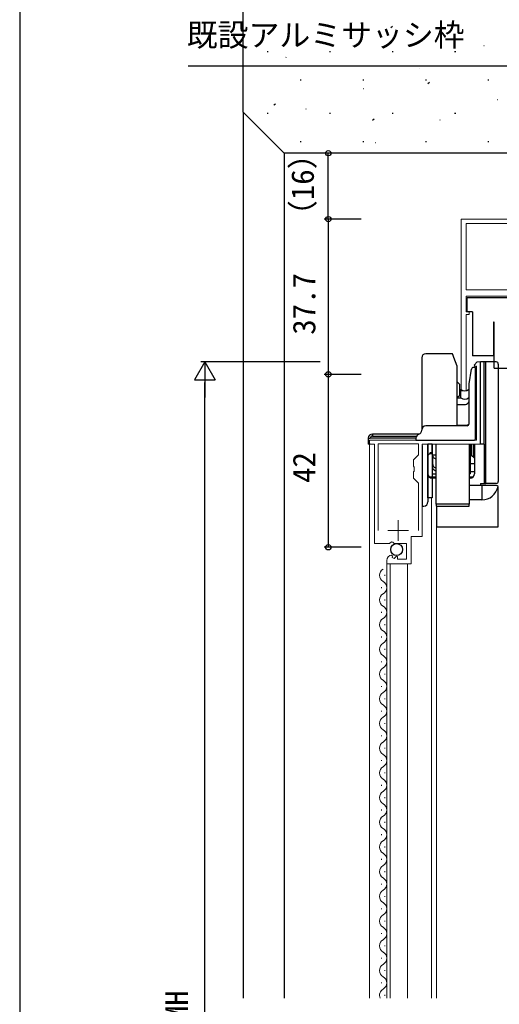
# Model space of a CAD drawing. Units: millimetres, scale not verified. Extents: x -437 to 438, y -331 to 329.
# Drawn here: x -436.8 to -320.2, y -31.3 to 207.8 of the extents above; entities that cross this region are included whole.
import ezdxf
from ezdxf.enums import TextEntityAlignment as Align

# ---------------------------------------------------------------- set-up
doc = ezdxf.new("R2010")
doc.units = ezdxf.units.MM
doc.header["$LTSCALE"] = 2
doc.layers.add('0-2_YKK_11', color=7, linetype='Continuous', lineweight=18)
doc.layers.add('0-4_YKK_12', color=2, linetype='Continuous', lineweight=18)
for name, color, linetype in [('0-5_YKK_13', 4, 'Continuous'), ('0-7_YKK_D', 6, 'Continuous'), ('0-8_YKK_ZWAK', 7, 'Continuous'), ('0-9_YSS_K', 3, 'Continuous'), ('0-A_YSS_KE', 3, 'Continuous')]:
    doc.layers.add(name, color=color, linetype=linetype)
doc.styles.add('ＭＳ ゴシック', font='')
doc.styles.get('ＭＳ ゴシック').set_extended_font_data('MS Gothic')

msp = doc.modelspace()

# ---------------------------------------------------------------- linework, layer by layer
at = {"layer": '0-2_YKK_11'}
for p, q in [((-344.8, 86.303), (-344.8, 81.303)), ((-347.3, 83.803), (-342.3, 83.803))]:
    msp.add_line(p, q, dxfattribs=at)
at = {"layer": '0-2_YKK_11', "color": 211}
for points in [[(-309.2, 140.7), (-328.3, 140.7), (-328.3, 136.9), (-327.6, 136.9), (-327.6, 136.2), (-328.3, 136.2), (-328.3, 117.7), (-329.5, 117.7), (-329.5, 159.4), (-306.2, 159.4)], [(-304.772, 142.2), (-328.3, 142.2), (-328.3, 158.3), (-309.1, 158.3), (-309.1, 155.7), (-301, 155.7), (-301, 147.877)]]:
    msp.add_lwpolyline(points, dxfattribs=at)
at = {"layer": '0-2_YKK_11'}
for points in [[(-347.6, 76.507), (-347.6, 75.703), (-341.7, 75.703), (-341.7, 82.303), (-339, 82.303), (-339, 104.703), (-324.8, 104.703), (-324.8, 124.703), (-325.6, 124.703), (-326.4, 123.903), (-326.2, 123.703), (-325.8, 123.703), (-325.8, 105.703)], [(-325.8, 105.703), (-351.8, 105.703), (-351.8, 104.703), (-350.6, 104.703), (-350.6, 80.603), (-346.968, 80.603), (-346.428, 81.056), (-346.1, 80.903), (-345.8, 80.603), (-342.8, 80.603), (-342.8, 76.803), (-345, 76.803), (-345, 77.437), (-345.247, 77.539), (-345.824, 76.962), (-346.292, 77.232), (-346.207, 77.551), (-346.418, 77.802)], [(-339.9, 83.803), (-339.9, 95.253), (-341.1, 96.453), (-341.1, 98.032), (-340.957, 98.224), (-340.957, 99.182), (-341.1, 99.374), (-341.1, 100.953), (-339.9, 102.153), (-339.9, 104.803), (-349.7, 104.803), (-349.7, 83.803)]]:
    msp.add_lwpolyline(points, dxfattribs=at)
msp.add_arc((-346.3, 76.507), 1.3, 95.2159, 180.00002, dxfattribs=at)
at = {"layer": '0-4_YKK_12'}
for p, q in [((-351.8, -29.8), (-351.8, 104.703)), ((-336.7, -29.8), (-336.7, 91.703)), ((-335.5, 88.837), (-335.5, -29.8)), ((-347.6, -29.8), (-347.6, 76.202)), ((-346.8, -29.8), (-346.8, 75.703)), ((-342.6, -29.8), (-342.6, 75.703)), ((-348.1, 72.798), (-348.1, 72.998)), ((-348.86, 69.798), (-348.86, 69.998)), ((-348.1, 66.798), (-348.1, 66.998)), ((-348.86, 63.798), (-348.86, 63.998)), ((-348.1, 60.798), (-348.1, 60.998)), ((-348.86, 57.798), (-348.86, 57.998)), ((-348.1, 54.798), (-348.1, 54.998)), ((-348.86, 51.798), (-348.86, 51.998)), ((-348.1, 48.798), (-348.1, 48.998)), ((-348.86, 45.798), (-348.86, 45.998)), ((-348.1, 42.798), (-348.1, 42.998)), ((-348.86, 39.798), (-348.86, 39.998)), ((-348.1, 36.798), (-348.1, 36.998)), ((-348.86, 33.798), (-348.86, 33.998)), ((-348.1, 30.798), (-348.1, 30.998)), ((-348.86, 27.798), (-348.86, 27.998)), ((-348.1, 24.798), (-348.1, 24.998)), ((-348.86, 21.798), (-348.86, 21.998)), ((-348.1, 18.798), (-348.1, 18.998)), ((-348.86, 15.798), (-348.86, 15.998)), ((-348.1, 12.798), (-348.1, 12.998)), ((-348.86, 9.798), (-348.86, 9.998)), ((-348.1, 6.798), (-348.1, 6.998)), ((-348.86, 3.798), (-348.86, 3.998)), ((-348.1, 0.798), (-348.1, 0.998)), ((-348.86, -2.202), (-348.86, -2.002)), ((-348.1, -5.202), (-348.1, -5.002)), ((-348.86, -8.202), (-348.86, -8.002)), ((-348.1, -11.202), (-348.1, -11.002)), ((-348.86, -14.202), (-348.86, -14.002)), ((-348.1, -17.202), (-348.1, -17.002)), ((-348.86, -20.202), (-348.86, -20.002)), ((-348.1, -23.202), (-348.1, -23.002)), ((-348.86, -26.202), (-348.86, -26.002)), ((-348.1, -29.202), (-348.1, -29.002))]:
    msp.add_line(p, q, dxfattribs=at)
for centre, start, end in [((-347.641, 72.898), 119.20255, 240.79746), ((-349.318, 69.898), 299.20255, 60.79746), ((-347.641, 66.898), 119.20255, 240.79746), ((-349.318, 63.898), 299.20255, 60.79746), ((-347.641, 60.898), 119.20255, 240.79746), ((-349.318, 57.898), 299.20255, 60.79746), ((-347.641, 54.898), 119.20255, 240.79746), ((-349.318, 51.898), 299.20255, 60.79746), ((-347.641, 48.898), 119.20255, 240.79746), ((-349.318, 45.898), 299.20255, 60.79746), ((-347.641, 42.898), 119.20255, 240.79746), ((-349.318, 39.898), 299.20255, 60.79746), ((-347.641, 36.898), 119.20255, 240.79746), ((-349.318, 33.898), 299.20255, 60.79746), ((-347.641, 30.898), 119.20255, 240.79746), ((-349.318, 27.898), 299.20255, 60.79746), ((-347.641, 24.898), 119.20255, 240.79746), ((-349.318, 21.898), 299.20255, 60.79746), ((-347.641, 18.898), 119.20255, 240.79746), ((-349.318, 15.898), 299.20255, 60.79746), ((-347.641, 12.898), 119.20255, 240.79746), ((-349.318, 9.898), 299.20255, 60.79746), ((-347.641, 6.898), 119.20255, 240.79746), ((-349.318, 3.898), 299.20255, 60.79746), ((-347.641, 0.898), 119.20255, 240.79746), ((-349.318, -2.102), 299.20255, 60.79746), ((-347.641, -5.102), 119.20255, 240.79746), ((-349.318, -8.102), 299.20255, 60.79746), ((-347.641, -11.102), 119.20255, 240.79746), ((-349.318, -14.102), 299.20255, 60.79746), ((-347.641, -17.102), 119.20255, 240.79746), ((-349.318, -20.102), 299.20255, 60.79746), ((-347.641, -23.102), 119.20255, 240.79746), ((-349.318, -26.102), 299.20255, 60.79746), ((-347.641, -29.102), 119.20255, 203.97969)]:
    msp.add_arc(centre, 1.718, start, end, dxfattribs=at)
at = {"layer": '0-5_YKK_13'}
for p, q in [((-328.1, 136.9), (-328.1, 140.4)), ((-326.8, 136.9), (-328.1, 136.9)), ((-326.8, 136.9), (-326.8, 126.2)), ((-321.5, 134.4), (-321.7, 134.4)), ((-321.7, 134.4), (-321.7, 126.2)), ((-321.5, 123.2), (-321.5, 134.4)), ((-339.1, 125.7), (-339.1, 108.2)), ((-331.802, 126.7), (-338.1, 126.7)), ((-321.7, 126.2), (-326.8, 126.2)), ((-324.8, 104.703), (-324.8, 124.703)), ((-323.5, 124.703), (-324.8, 124.703)), ((-321, 124.703), (-323.5, 124.703)), ((-323.5, 95.203), (-323.5, 124.703)), ((-330.5, 109.2), (-330.5, 123.698)), ((-327.612, 119.43), (-326.989, 122.986)), ((-326.28, 123.4), (-326.498, 123.4)), ((-326, 123.4), (-326.28, 123.4)), ((-326, 122.9), (-326, 123.4)), ((-326, 106.2), (-326, 122.9)), ((-321.5, 123.2), (-309.9, 123.2)), ((-320.5, 124.203), (-320.5, 95.703)), ((-330.5, 119.853), (-329.85, 119.203)), ((-329.85, 118.003), (-329.582, 118.003)), ((-327.717, 118.003), (-327.611, 118.003)), ((-330.5, 116.191), (-329.85, 116.566)), ((-330.5, 115.989), (-329.582, 115.989)), ((-327.717, 115.989), (-327.608, 115.989)), ((-330.5, 114.388), (-328.45, 114.388)), ((-339.1, 108.2), (-339.1, 108.108)), ((-328.066, 109.2), (-338.1, 109.2)), ((-330.5, 109.347), (-328.45, 109.347)), ((-328.449, 109.347), (-328.45, 109.347)), ((-352.1, 106.203), (-351.6, 106.203)), ((-352.1, 106.203), (-352.1, 104.703)), ((-340.5, 106.203), (-351.6, 106.203)), ((-339.674, 107.203), (-351.1, 107.203)), ((-339.5, 105.7), (-326.5, 105.7)), ((-351.6, 104.703), (-352.1, 104.703)), ((-339, 104.403), (-339, 91.7)), ((-337.6, 91.7), (-337.6, 104.703)), ((-337.6, 104.703), (-337.6, 91.703)), ((-336.6, 104.703), (-337.6, 104.703)), ((-336.6, 104.703), (-336.6, 91.703)), ((-335.6, 90.2), (-335.6, 104.701)), ((-327.6, 104.701), (-327.6, 90.2)), ((-327.45, 103.103), (-327.6, 103.103)), ((-327.45, 103.103), (-327.45, 104.701)), ((-327.45, 101.628), (-327.45, 103.103)), ((-327.3, 104.701), (-327.3, 97.503)), ((-327, 104.701), (-327, 102.003)), ((-326.55, 104.701), (-326.55, 101.653)), ((-326.3, 104.701), (-326.3, 97.503)), ((-324, 104.703), (-323.933, 104.703)), ((-337.1, 102.503), (-337.6, 102.003)), ((-337.1, 102.503), (-336.6, 102.503)), ((-335.6, 102.103), (-336.6, 102.103)), ((-336.45, 102.103), (-336.45, 99.959)), ((-327.45, 101.628), (-327.45, 99.174)), ((-327, 102.103), (-327.3, 102.103)), ((-327.3, 102.003), (-327, 102.003)), ((-327.3, 101.603), (-327.3, 97.674)), ((-327, 102.003), (-326.3, 101.303)), ((-336.45, 99.174), (-336.45, 99.959)), ((-327.45, 98.837), (-327.45, 99.174)), ((-326.3, 100.003), (-327.3, 100.003)), ((-337.314, 96.803), (-335.6, 96.803)), ((-336.6, 97.503), (-335.6, 97.503)), ((-335.6, 96.503), (-336.6, 96.503)), ((-327.6, 97.503), (-327.3, 97.503)), ((-327.6, 96.803), (-326.586, 96.803)), ((-327.3, 96.503), (-327.6, 96.503)), ((-326.3, 98.003), (-327.3, 98.003)), ((-324.8, 94.703), (-327.6, 94.703)), ((-324.8, 95.203), (-324.8, 94.703)), ((-324.8, 95.203), (-323.933, 95.203)), ((-324.5, 94.703), (-324.8, 94.703)), ((-321, 94.703), (-324.5, 94.703)), ((-324.5, 94.703), (-324.5, 91.203)), ((-321, 95.203), (-323.5, 95.203)), ((-339, 91.7), (-339, 89.7)), ((-336.6, 91.703), (-337.6, 91.703)), ((-337.6, 91.7), (-337.6, 90.7)), ((-324.5, 91.203), (-327.6, 91.203)), ((-339, 89.7), (-338.6, 89.7)), ((-327.6, 90.2), (-335.6, 90.2)), ((-335.6, 90.2), (-335.6, 89.7)), ((-335.5, 89.7), (-335.5, 84.703))]:
    msp.add_line(p, q, dxfattribs=at)
for points in [[(-328.1, 140.4), (-309.2, 140.4), (-309.2, 135.4)], [(-330.5, 123.698), (-331.266, 125.802), (-331.521, 126.502)], [(-324, 124.703), (-324, 104.703), (-324.8, 104.703)], [(-329.85, 116.566), (-329.85, 118.203), (-329.85, 119.203)], [(-329.582, 115.989), (-329.582, 116.623), (-329.582, 118.003)], [(-327.601, 109.7), (-327.606, 113.905), (-327.612, 119.43)], [(-351.1, 107.203), (-351.1, 106.703), (-340.364, 106.703)], [(-340.5, 106.2), (-340.5, 105.7), (-339.5, 105.7)], [(-336.65, 104.703), (-336.65, 102.603), (-337.1, 102.603)], [(-327.3, 101.603), (-327.3, 104.701), (-327.3, 97.674)], [(-327, 104.701), (-327, 102.103), (-326.55, 101.653)], [(-323.933, 104.703), (-323.933, 95.203), (-323.5, 95.203)], [(-335.6, 101.105), (-335.768, 101.151), (-335.924, 101.23), (-336.064, 101.335), (-336.184, 101.462), (-336.282, 101.607), (-336.358, 101.764), (-336.412, 101.931), (-336.441, 102.103)], [(-336.45, 99.959), (-336.434, 99.782), (-336.388, 99.611), (-336.311, 99.451), (-336.208, 99.307), (-336.081, 99.183), (-335.934, 99.084), (-335.772, 99.012), (-335.6, 98.971)], [(-335.6, 98.219), (-335.867, 98.29), (-336.104, 98.44), (-336.29, 98.647), (-336.41, 98.899), (-336.45, 99.174)], [(-327.45, 99.174), (-327.468, 99.035), (-327.52, 98.904), (-327.6, 98.788)], [(-327.45, 98.837), (-327.467, 98.649), (-327.517, 98.467), (-327.6, 98.296)], [(-335.5, 84.703), (-320.5, 84.703), (-320.5, 94.203)], [(-335.6, 89.7), (-327.6, 89.7), (-327.6, 90.2)]]:
    msp.add_lwpolyline(points, dxfattribs=at)
msp.add_circle((-345.2, 79.15), 1.45, dxfattribs=at)
for centre, radius, start, end in [((-338.1, 125.7), 1, 90, 180), ((-331.802, 126.4), 0.3, 20, 90), ((-321, 124.203), 0.5, 0, 90), ((-326.498, 122.9), 0.5, 89.98967, 170.0568), ((-328.65, 119.303), 1.6, 234.34091, 305.65909), ((-340.1, 108.108), 1, 287.4576, 0), ((-338.1, 108.2), 1, 90, 180), ((-328.102, 109.7), 0.5, 270.00635, 359.92095), ((-328.102, 109.7), 0.5, 270.04983, 359.89656), ((-351.1, 106.203), 1, 90, 180), ((-351.1, 106.203), 0.5, 90, 180), ((-339.5, 106.2), 1, 107.4576, 180), ((-326.5, 106.2), 0.5, 270, 0), ((-327.65, 101.603), 0.35, 278.21321, 0), ((-336.6, 97.503), 1, 180, 270), ((-327.3, 97.503), 1, 270, 0), ((-321, 95.703), 0.5, 270, 0), ((-324.5, 95.203), 4, 270, 349.26743), ((-321, 94.203), 0.5, 30.67705, 90), ((-321, 94.203), 0.5, 0, 30.67705), ((-338.6, 90.7), 1, 270, 0)]:
    msp.add_arc(centre, radius, start, end, dxfattribs=at)
for centre, major_axis, ratio, start_param, end_param in [((-328.65, 117.49), (0, 1.848), 0.866025, 2.5192242, 3.7639611), ((-328.45, 116.176), (0, 1.788), 0.559193, 3.1415927, 4.1429807), ((-328.45, 110.098), (-1, 0), 0.750591, 1.5707963, 2.583836), ((-327.8, 97.674), (0.5, 0), 0.34202, 5.1239058, 7.4424648)]:
    msp.add_ellipse(centre, major_axis=major_axis, ratio=ratio, start_param=start_param, end_param=end_param, dxfattribs=at)
at = {"layer": '0-7_YKK_D'}
for p, q in [((-361.8, 159.4), (-361.8, 175.4)), ((-353.8, 159.4), (-362.8, 159.4)), ((-353.8, 159.4), (-362.8, 159.4)), ((-361.8, 159.4), (-361.8, 121.7)), ((-391.8, 124.703), (-394.3, 120.373)), ((-363.8, 124.703), (-392.8, 124.703)), ((-391.8, 124.703), (-389.3, 120.373)), ((-391.8, 124.703), (-391.8, 116.043)), ((-394.3, 120.373), (-389.3, 120.373)), ((-391.8, -200.3), (-391.8, 119.703)), ((-353.8, 121.7), (-362.8, 121.7)), ((-353.8, 121.7), (-362.8, 121.7)), ((-361.8, 121.7), (-361.8, 79.7)), ((-353.8, 79.7), (-362.8, 79.7))]:
    msp.add_line(p, q, dxfattribs=at)
msp.add_lwpolyline([(-299.5, 186.876), (-300.962, 188.965), (-306.28, 196.559), (-395.823, 196.559)], dxfattribs=at)
for centre in [(-361.8, 175.4), (-361.8, 159.4), (-361.8, 159.4), (-361.8, 121.7), (-361.8, 121.7), (-361.8, 79.7)]:
    msp.add_circle(centre, 0.637, dxfattribs=at)
at = {"layer": '0-8_YKK_ZWAK'}
msp.add_line((-436.8, 293.7), (-436.8, -331.3), dxfattribs=at)
at = {"layer": '0-9_YSS_K'}
for p, q in [((-346.641, 205.968), (-346.224, 206.244)), ((-356.526, 204.206), (-356.478, 204.222)), ((-323.979, 201.526), (-323.932, 201.543)), ((-376.702, 200.1), (-376.452, 200.1)), ((-372.126, 198.681), (-372.079, 198.698)), ((-361.502, 200.1), (-361.252, 200.1)), ((-346.302, 200.1), (-346.052, 200.1)), ((-331.102, 200.1), (-330.852, 200.1)), ((-339.58, 196.002), (-339.533, 196.018)), ((-368.627, 193.225), (-368.377, 193.225)), ((-353.427, 193.225), (-353.177, 193.225)), ((-338.227, 193.225), (-337.977, 193.225)), ((-337.617, 192.352), (-337.2, 192.628)), ((-323.027, 193.225), (-322.777, 193.225)), ((-353.296, 191.145), (-353.248, 191.161)), ((-375.076, 187.147), (-374.66, 187.423)), ((-320.749, 188.465), (-320.702, 188.482)), ((-382.502, 185.4), (-382.502, -29.8)), ((-376.702, 185.15), (-376.452, 185.15)), ((-367.247, 186.204), (-367.199, 186.221)), ((-361.502, 185.15), (-361.252, 185.15)), ((-346.302, 185.15), (-346.052, 185.15)), ((-331.102, 185.15), (-330.852, 185.15)), ((-351.063, 183.452), (-350.646, 183.728)), ((-334.7, 183.525), (-334.653, 183.542)), ((-368.627, 178.275), (-368.377, 178.275)), ((-353.427, 178.275), (-353.177, 178.275)), ((-350.301, 178), (-350.254, 178.017)), ((-338.227, 178.275), (-337.977, 178.275)), ((-323.027, 178.275), (-322.777, 178.275)), ((-372.502, 175.4), (-372.502, -29.8))]:
    msp.add_line(p, q, dxfattribs=at)
at = {"layer": '0-A_YSS_KE'}
msp.add_line((-382.502, 185.4), (-382.502, 243.7), dxfattribs=at)
msp.add_lwpolyline([(-299.5, 175.4), (-299.5, 185.4), (-309.5, 185.4), (-309.5, 175.4), (-372.502, 175.4), (-382.502, 185.4)], dxfattribs=at)

# ---------------------------------------------------------------- texts
at = {"layer": '0-7_YKK_D', "style": 'ＭＳ ゴシック'}
msp.add_text('既設アルミサッシ枠', height=5.499, dxfattribs=at).set_placement((-396.197, 199.709), align=Align.BOTTOM_LEFT)
for s, p in [('（16）', (-363.667, 156.512)), ('37.7', (-363.3, 131.324)), ('42', (-363.3, 95.331)), ('網戸出来高 MH', (-394.28, -76.648))]:
    msp.add_text(s, height=5.499, rotation=90, dxfattribs=at).set_placement(p, align=Align.BOTTOM_LEFT)

doc.saveas('drawing.dxf')
